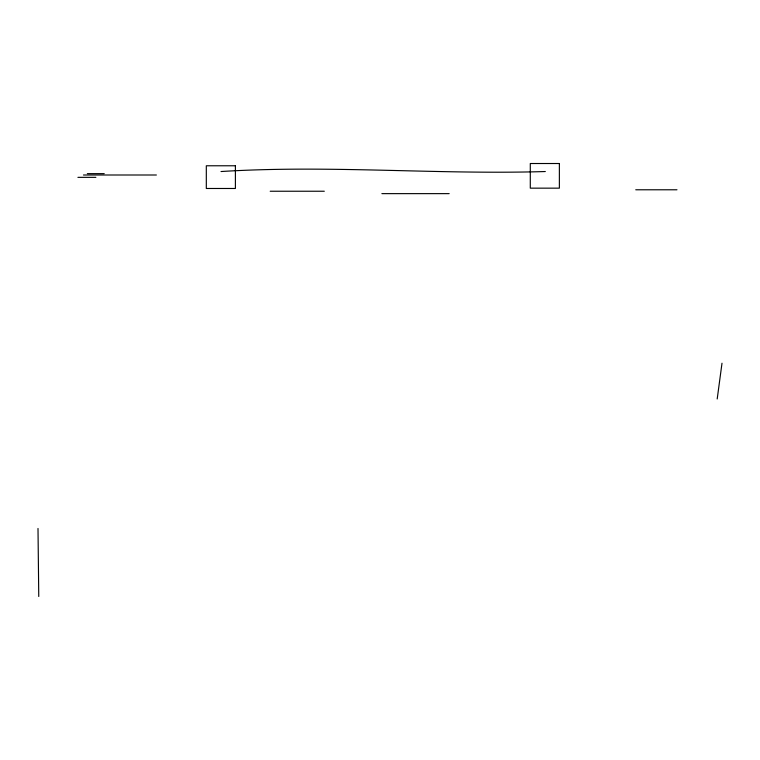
<?xml version="1.0" encoding="UTF-8"?>
<svg xmlns="http://www.w3.org/2000/svg" width="760" height="760" viewBox="0 0 760 760"><rect width="100%" height="100%" fill="white"/><g stroke="black" fill="none" stroke-linecap="round" stroke-linejoin="round"><path stroke-width="1.14" d="M717.202 398.971L722 363.213M221.017 171.532C328.947 164.777 437.228 174.809 545.319 171.532M87.362 173.65L104.224 173.65M83.467 175L156.389 175M77.919 177.346L95.883 177.346M635.75 189.781L676.98 189.781M270.19 191.235L324.311 191.235M381.881 193.638L449.179 193.638M38 528.466L38.76 596.486M559.369 163.514L530.29 163.514L530.29 188.157L559.369 188.157L559.369 163.514M235.4 165.775L206.311 165.775L206.311 188.48L235.4 188.48L235.4 165.775"/></g></svg>
